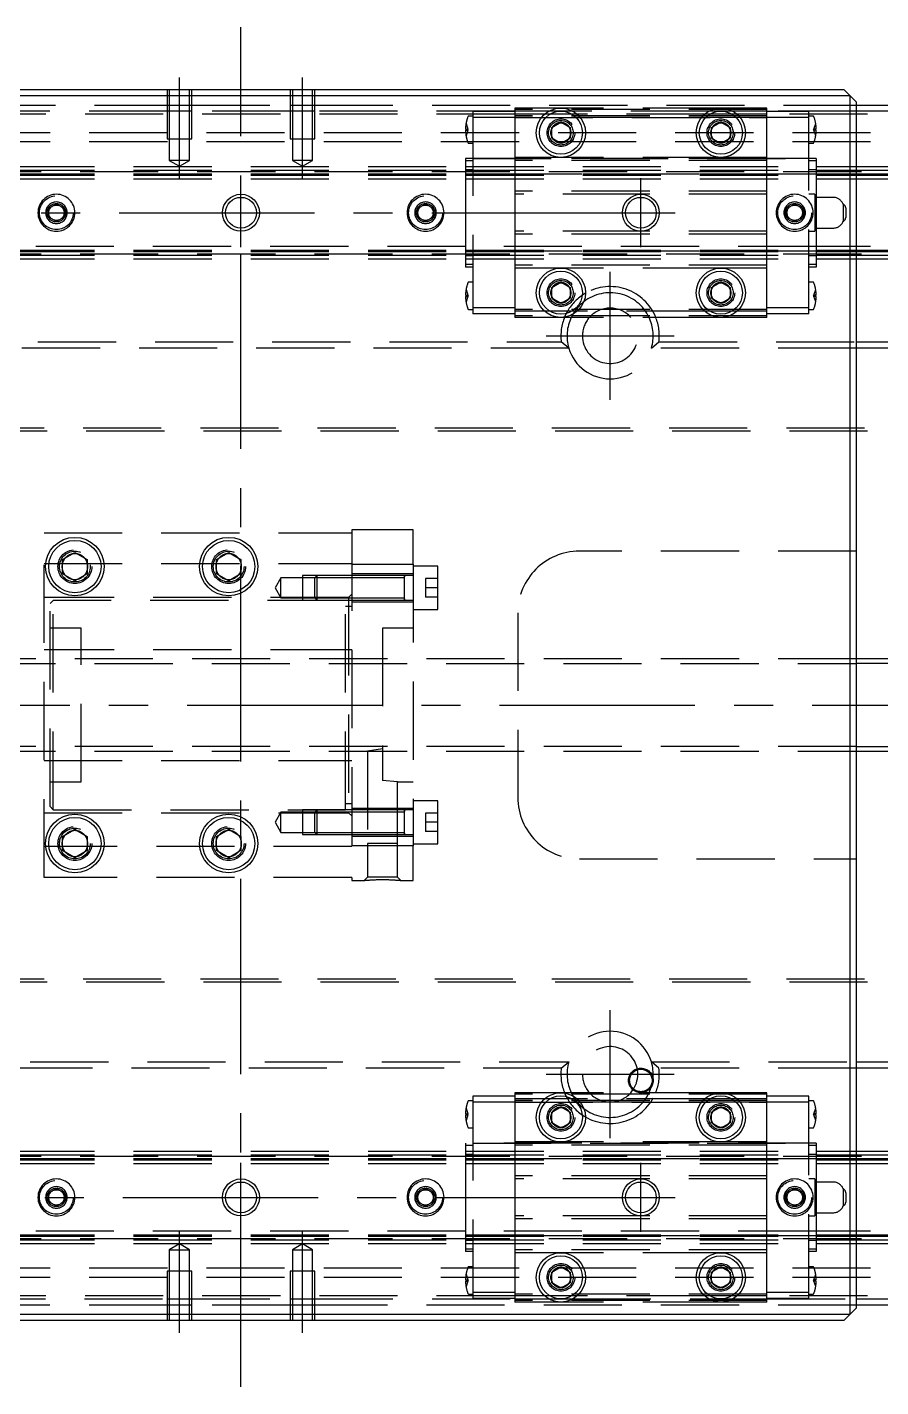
# Model space of a CAD drawing. Extents: x -30 to 950, y -327 to 110.
# Drawn here: x 315.2 to 454, y -110.8 to 110.2 of the extents above; entities that cross this region are included whole.
import ezdxf

# ---------------------------------------------------------------- set-up
doc = ezdxf.new("R2010")
doc.units = 0
doc.linetypes.add('CENTER', pattern=[50.8, 31.75, -6.35, 6.35, -6.35])
doc.linetypes.add('DASHED', pattern=[19.05, 12.7, -6.35])
doc.layers.get('0').update_dxf_attribs({"linetype": 'CONTINUOUS'})
doc.layers.add('CENTER', color=1, linetype='CENTER')

msp = doc.modelspace()

# ---------------------------------------------------------------- linework, layer by layer
at = {"color": 7, "linetype": 'CONTINUOUS'}
for p, q in [((252, 100), (448, 100)), ((449, 99), (448, 100)), ((449, 99), (251, 99)), ((450, 98), (449, 99)), ((449, -99), (449, 99)), ((450, 98), (450, -98)), ((450, 97.5), (698, 97.5)), ((699, 96.5), (450, 96.5)), ((400.5, 93.87), (402, 94.73)), ((400.5, 92.13), (400.5, 93.87)), ((402, 94.73), (403.5, 93.87)), ((403.5, 93.87), (403.5, 92.13)), ((426.5, 93.87), (428, 94.73)), ((426.5, 92.13), (426.5, 93.87)), ((428, 94.73), (429.5, 93.87)), ((429.5, 93.87), (429.5, 92.13)), ((402, 91.27), (400.5, 92.13)), ((403.5, 92.13), (402, 91.27)), ((428, 91.27), (426.5, 92.13)), ((429.5, 92.13), (428, 91.27)), ((450, 87.5), (700, 87.5)), ((450, 86.32), (700, 86.32)), ((450, 86.1), (700, 86.1)), ((450, 73.9), (700, 73.9)), ((450, 73.68), (700, 73.68)), ((450, 72.5), (700, 72.5)), ((400.5, 67.87), (402, 68.73)), ((402, 68.73), (403.5, 67.87)), ((426.5, 67.87), (428, 68.73)), ((428, 68.73), (429.5, 67.87)), ((400.5, 66.13), (400.5, 67.87)), ((403.5, 67.87), (403.5, 66.13)), ((426.5, 66.13), (426.5, 67.87)), ((429.5, 67.87), (429.5, 66.13)), ((402, 65.27), (400.5, 66.13)), ((403.5, 66.13), (402, 65.27)), ((428, 65.27), (426.5, 66.13)), ((429.5, 66.13), (428, 65.27)), ((450, 59), (522.06, 59)), ((523.29, 58), (450, 58)), ((321, 23.65), (323, 24.81)), ((323, 24.81), (325, 23.65)), ((346, 23.65), (348, 24.81)), ((348, 24.81), (350, 23.65)), ((321, 21.35), (321, 23.65)), ((325, 23.65), (325, 21.35)), ((346, 21.35), (346, 23.65)), ((350, 23.65), (350, 21.35)), ((323, 20.19), (321, 21.35)), ((325, 21.35), (323, 20.19)), ((348, 20.19), (346, 21.35)), ((350, 21.35), (348, 20.19)), ((650, 7.5), (450, 7.5)), ((450, -7.5), (650, -7.5)), ((321, -21.35), (323, -20.19)), ((321, -23.65), (321, -21.35)), ((323, -20.19), (325, -21.35)), ((325, -21.35), (325, -23.65)), ((346, -21.35), (348, -20.19)), ((346, -23.65), (346, -21.35)), ((348, -20.19), (350, -21.35)), ((350, -21.35), (350, -23.65)), ((323, -24.81), (321, -23.65)), ((325, -23.65), (323, -24.81)), ((348, -24.81), (346, -23.65)), ((350, -23.65), (348, -24.81)), ((450, -58), (523.29, -58)), ((522.06, -59), (450, -59)), ((400.5, -66.13), (402, -65.27)), ((400.5, -67.87), (400.5, -66.13)), ((402, -65.27), (403.5, -66.13)), ((403.5, -66.13), (403.5, -67.87)), ((426.5, -66.13), (428, -65.27)), ((426.5, -67.87), (426.5, -66.13)), ((428, -65.27), (429.5, -66.13)), ((429.5, -66.13), (429.5, -67.87)), ((402, -68.73), (400.5, -67.87)), ((403.5, -67.87), (402, -68.73)), ((428, -68.73), (426.5, -67.87)), ((429.5, -67.87), (428, -68.73)), ((450, -72.5), (700, -72.5)), ((450, -73.68), (700, -73.68)), ((450, -73.9), (700, -73.9)), ((450, -86.1), (700, -86.1)), ((450, -86.32), (700, -86.32)), ((450, -87.5), (700, -87.5)), ((400.5, -92.13), (402, -91.27)), ((400.5, -93.87), (400.5, -92.13)), ((402, -91.27), (403.5, -92.13)), ((403.5, -92.13), (403.5, -93.87)), ((426.5, -92.13), (428, -91.27)), ((426.5, -93.87), (426.5, -92.13)), ((428, -91.27), (429.5, -92.13)), ((429.5, -92.13), (429.5, -93.87)), ((402, -94.73), (400.5, -93.87)), ((403.5, -93.87), (402, -94.73)), ((428, -94.73), (426.5, -93.87)), ((429.5, -93.87), (428, -94.73)), ((450, -96.5), (699, -96.5)), ((251, -99), (449, -99)), ((448, -100), (449, -99)), ((449, -99), (450, -98)), ((698, -97.5), (450, -97.5)), ((448, -100), (252, -100))]:
    msp.add_line(p, q, dxfattribs=at)
at = {"color": 3, "linetype": 'DASHED'}
for p, q in [((338, 100), (338, 92)), ((338.35, 100), (338.35, 92)), ((341.65, 92), (341.65, 100)), ((342, 92), (342, 100)), ((358, 100), (358, 92)), ((358.35, 100), (358.35, 92)), ((361.65, 92), (361.65, 100)), ((362, 92), (362, 100)), ((250, 97.5), (338, 97.5)), ((338, 97.5), (342, 97.5)), ((342, 97.5), (358, 97.5)), ((358, 97.5), (362, 97.5)), ((362, 97.5), (450, 97.5)), ((338, 96.5), (305.5, 96.5)), ((394.5, 96), (305.5, 96)), ((342, 96.5), (338, 96.5)), ((358, 96.5), (342, 96.5)), ((362, 96.5), (358, 96.5)), ((394.5, 96.5), (362, 96.5)), ((387.7, 95.7), (386.99, 95.7)), ((394.5, 96.45), (387.7, 96.45)), ((387.7, 96.45), (387.7, 95.45)), ((387.7, 95.45), (387.7, 64.55)), ((394.5, 95.45), (387.7, 95.45)), ((394.5, 97), (394.5, 96)), ((402, 97), (394.5, 97)), ((435.5, 96.75), (394.5, 96.75)), ((400.06, 96.5), (394.5, 96.5)), ((394.5, 96), (394.5, 89)), ((399.35, 96), (394.5, 96)), ((435.5, 95.75), (394.5, 95.75)), ((435.5, 95.45), (394.5, 95.45)), ((394.5, 95.45), (435.5, 95.45)), ((400.2, 96), (399.35, 96)), ((402, 96.5), (400.06, 96.5)), ((403.8, 96), (400.2, 96)), ((428, 97), (402, 97)), ((403.94, 96.5), (402, 96.5)), ((404.65, 96), (403.8, 96)), ((426.06, 96.5), (403.94, 96.5)), ((425.35, 96), (404.65, 96)), ((426.2, 96), (425.35, 96)), ((428, 96.5), (426.06, 96.5)), ((429.8, 96), (426.2, 96)), ((435.5, 97), (428, 97)), ((429.94, 96.5), (428, 96.5)), ((430.65, 96), (429.8, 96)), ((435.5, 96.5), (429.94, 96.5)), ((435.5, 96), (430.65, 96)), ((435.5, 96), (435.5, 97)), ((450, 96.5), (435.5, 96.5)), ((442.3, 96.45), (435.5, 96.45)), ((435.5, 89), (435.5, 96)), ((699.5, 96), (435.5, 96)), ((442.3, 95.45), (435.5, 95.45)), ((442.3, 95.45), (442.3, 96.45)), ((443.01, 95.7), (442.3, 95.7)), ((442.3, 64.55), (442.3, 95.45)), ((700, 93), (0, 93)), ((386.5, 93.6), (386.58, 93.6)), ((386.58, 93.4), (386.5, 93.4)), ((386.58, 94.5), (386.9, 93.6)), ((386.58, 93.6), (386.9, 93.6)), ((386.58, 93.6), (386.58, 93.4)), ((386.9, 93.4), (386.58, 92.5)), ((386.58, 93.4), (386.9, 93.4)), ((386.9, 93.6), (386.94, 93.5)), ((386.9, 93.4), (386.94, 93.5)), ((400, 93), (400.03, 93.35)), ((429.97, 93.33), (430, 93)), ((443.1, 93.6), (443.06, 93.5)), ((443.1, 93.4), (443.06, 93.5)), ((443.1, 93.6), (443.42, 94.5)), ((443.42, 93.6), (443.1, 93.6)), ((443.42, 92.5), (443.1, 93.4)), ((443.42, 93.4), (443.1, 93.4)), ((443.42, 93.4), (443.42, 93.6)), ((443.42, 93.6), (443.5, 93.6)), ((443.5, 93.4), (443.42, 93.4)), ((700, 91.5), (0, 91.5)), ((338, 92), (342, 92)), ((338.35, 92), (338.35, 88.5)), ((341.65, 88.5), (341.65, 92)), ((358, 92), (362, 92)), ((358.35, 92), (358.35, 88.5)), ((361.65, 88.5), (361.65, 92)), ((386.99, 91.3), (387.7, 91.3)), ((442.3, 91.3), (443.01, 91.3)), ((338.35, 88.5), (340, 87.55)), ((341.65, 88.5), (338.35, 88.5)), ((340, 87.55), (341.65, 88.5)), ((358.35, 88.5), (360, 87.55)), ((361.65, 88.5), (358.35, 88.5)), ((360, 87.55), (361.65, 88.5)), ((386.5, 88.82), (386.5, 88.43)), ((387.7, 88.82), (386.5, 88.82)), ((386.5, 88.43), (386.5, 86.03)), ((387.7, 88.43), (386.5, 88.43)), ((387.7, 88.82), (442.3, 88.82)), ((394.5, 88.82), (387.7, 88.82)), ((394.5, 89), (394.5, 88.5)), ((402, 89), (394.5, 89)), ((435.5, 88.82), (394.5, 88.82)), ((394.5, 88.5), (394.5, 83.5)), ((435.5, 88.5), (394.5, 88.5)), ((428, 89), (402, 89)), ((435.5, 89), (428, 89)), ((435.5, 88.5), (435.5, 89)), ((442.3, 88.82), (435.5, 88.82)), ((435.5, 83.5), (435.5, 88.5)), ((443.5, 88.82), (442.3, 88.82)), ((443.5, 88.43), (442.3, 88.43)), ((443.5, 88.82), (443.5, 88.43)), ((443.5, 88.43), (443.5, 86.03)), ((0, 86.7), (700, 86.7)), ((313.5, 87.5), (386.5, 87.5)), ((313.5, 86.91), (386.5, 86.91)), ((313.5, 86.32), (386.5, 86.32)), ((313.5, 86.26), (386.5, 86.26)), ((386.5, 87.5), (443.5, 87.5)), ((386.5, 87.01), (387.7, 87.01)), ((386.5, 86.91), (443.5, 86.91)), ((386.5, 86.32), (443.5, 86.32)), ((443.5, 86.26), (386.5, 86.26)), ((442.3, 87.01), (443.5, 87.01)), ((443.5, 87.5), (450, 87.5)), ((443.5, 86.91), (450, 86.91)), ((443.5, 86.32), (450, 86.32)), ((443.5, 86.26), (700, 86.26)), ((450, 86.91), (700, 86.91)), ((313.5, 86.1), (386.5, 86.1)), ((313.5, 85.5), (386.5, 85.5)), ((386.5, 86.1), (443.5, 86.1)), ((386.5, 86.03), (386.5, 73.97)), ((386.5, 85.5), (443.5, 85.5)), ((443.5, 86.1), (450, 86.1)), ((443.5, 86.03), (443.5, 73.97)), ((443.5, 85.5), (700, 85.5)), ((394.5, 83.5), (394.5, 83)), ((435.5, 83.5), (394.5, 83.5)), ((394.5, 83), (394.5, 77)), ((415, 83), (394.5, 83)), ((435.5, 83), (415, 83)), ((435.5, 83), (435.5, 83.5)), ((435.5, 77), (435.5, 83)), ((443.3, 83), (442.3, 83)), ((443.3, 83), (443.3, 77)), ((446.25, 82.5), (443.3, 82.5)), ((318.5, 80), (318.52, 80.22)), ((318.75, 80.72), (320, 81.44)), ((318.75, 79.28), (318.75, 80.72)), ((320, 81.44), (321.25, 80.72)), ((321.25, 80.72), (321.25, 79.28)), ((378.5, 80), (378.52, 80.25)), ((378.75, 80.72), (380, 81.44)), ((378.75, 79.28), (378.75, 80.72)), ((380, 81.44), (381.25, 80.72)), ((381.25, 80.72), (381.25, 79.28)), ((438.5, 80), (438.52, 80.22)), ((438.75, 80.72), (440, 81.44)), ((438.75, 79.28), (438.75, 80.72)), ((440, 81.44), (441.25, 80.72)), ((441.25, 80.72), (441.25, 79.28)), ((447.88, 81.39), (447.88, 80)), ((447.88, 80), (447.88, 78.61)), ((448.3, 80.75), (448.3, 80)), ((448.3, 80), (448.3, 79.25)), ((320, 78.56), (318.75, 79.28)), ((321.25, 79.28), (320, 78.56)), ((380, 78.56), (378.75, 79.28)), ((381.25, 79.28), (380, 78.56)), ((440, 78.56), (438.75, 79.28)), ((441.25, 79.28), (440, 78.56)), ((443.3, 77.5), (446.25, 77.5)), ((394.5, 77), (394.5, 76.5)), ((415, 77), (394.5, 77)), ((394.5, 76.5), (394.5, 71.5)), ((435.5, 76.5), (394.5, 76.5)), ((435.5, 77), (415, 77)), ((435.5, 76.5), (435.5, 77)), ((435.5, 71.5), (435.5, 76.5)), ((442.3, 77), (443.3, 77)), ((0, 73.3), (700, 73.3)), ((386.5, 74.5), (313.5, 74.5)), ((313.5, 73.9), (386.5, 73.9)), ((313.5, 73.74), (386.5, 73.74)), ((313.5, 73.68), (386.5, 73.68)), ((313.5, 73.09), (386.5, 73.09)), ((443.5, 74.5), (386.5, 74.5)), ((386.5, 73.97), (386.5, 71.57)), ((386.5, 73.9), (443.5, 73.9)), ((443.5, 73.74), (386.5, 73.74)), ((386.5, 73.68), (443.5, 73.68)), ((386.5, 73.09), (443.5, 73.09)), ((387.7, 72.99), (386.5, 72.99)), ((443.5, 72.99), (442.3, 72.99)), ((700, 74.5), (443.5, 74.5)), ((443.5, 73.97), (443.5, 71.57)), ((443.5, 73.9), (450, 73.9)), ((443.5, 73.74), (700, 73.74)), ((443.5, 73.68), (450, 73.68)), ((443.5, 73.09), (450, 73.09)), ((450, 73.09), (700, 73.09)), ((313.5, 72.5), (386.5, 72.5)), ((386.5, 72.5), (443.5, 72.5)), ((386.5, 71.57), (386.5, 71.18)), ((387.7, 71.57), (386.5, 71.57)), ((387.7, 71.18), (386.5, 71.18)), ((394.5, 71.5), (394.5, 71)), ((435.5, 71.5), (394.5, 71.5)), ((394.5, 71), (394.5, 64)), ((402, 71), (394.5, 71)), ((428, 71), (402, 71)), ((435.5, 71), (428, 71)), ((435.5, 71), (435.5, 71.5)), ((435.5, 64), (435.5, 71)), ((443.5, 71.57), (442.3, 71.57)), ((443.5, 71.18), (442.3, 71.18)), ((443.5, 72.5), (450, 72.5)), ((443.5, 71.57), (443.5, 71.18)), ((387.7, 68.7), (386.99, 68.7)), ((443.01, 68.7), (442.3, 68.7)), ((386.5, 66.6), (386.58, 66.6)), ((386.58, 66.4), (386.5, 66.4)), ((386.58, 67.5), (386.9, 66.6)), ((386.58, 66.6), (386.9, 66.6)), ((386.58, 66.6), (386.58, 66.4)), ((386.9, 66.4), (386.58, 65.5)), ((386.58, 66.4), (386.9, 66.4)), ((386.9, 66.6), (386.94, 66.5)), ((386.9, 66.4), (386.94, 66.5)), ((400, 67), (400.03, 67.35)), ((426, 67), (426.03, 67.35)), ((443.1, 66.6), (443.06, 66.5)), ((443.1, 66.4), (443.06, 66.5)), ((443.1, 66.6), (443.42, 67.5)), ((443.42, 66.6), (443.1, 66.6)), ((443.42, 65.5), (443.1, 66.4)), ((443.42, 66.4), (443.1, 66.4)), ((443.42, 66.4), (443.42, 66.6)), ((443.42, 66.6), (443.5, 66.6)), ((443.5, 66.4), (443.42, 66.4)), ((386.99, 64.3), (387.7, 64.3)), ((387.7, 64.55), (387.7, 63.55)), ((394.5, 64.55), (387.7, 64.55)), ((435.5, 64.25), (394.5, 64.25)), ((442.3, 64.55), (435.5, 64.55)), ((442.3, 63.55), (442.3, 64.55)), ((442.3, 64.3), (443.01, 64.3)), ((394.5, 63.55), (387.7, 63.55)), ((394.5, 64), (394.5, 63)), ((399.35, 64), (394.5, 64)), ((435.5, 63.25), (394.5, 63.25)), ((402, 63), (394.5, 63)), ((400.2, 64), (399.35, 64)), ((403.8, 64), (400.2, 64)), ((428, 63), (402, 63)), ((404.65, 64), (403.8, 64)), ((425.35, 64), (404.65, 64)), ((426.2, 64), (425.35, 64)), ((429.8, 64), (426.2, 64)), ((435.5, 63), (428, 63)), ((430.65, 64), (429.8, 64)), ((435.5, 64), (430.65, 64)), ((435.5, 63), (435.5, 64)), ((442.3, 63.55), (435.5, 63.55)), ((403.29, 58), (296.71, 58)), ((297.94, 59), (402.06, 59)), ((403.29, 58), (402.06, 59)), ((416.71, 58), (417.94, 59)), ((450, 58), (416.71, 58)), ((417.94, 59), (450, 59)), ((699.5, 44.5), (0.5, 44.5)), ((699, 45), (1, 45)), ((318, -28), (318, 28)), ((318, 28), (368, 28)), ((378, 28.5), (368, 28.5)), ((368, 28.5), (368, 28)), ((368, 28), (368, -28)), ((378, 22.87), (378, 28.5)), ((450, 25), (405, 25)), ((318, 23), (368, 23)), ((325.48, 22.79), (325.5, 22.5)), ((345.5, 22.5), (345.53, 22.91)), ((368, 22.87), (378, 22.87)), ((378, 22.87), (378, -22.87)), ((382, 22.55), (378, 22.55)), ((382, 15.55), (382, 22.55)), ((356.5, 20.7), (355.55, 19.05)), ((356.5, 17.4), (356.5, 20.7)), ((360, 20.7), (356.5, 20.7)), ((360, 21.05), (360, 17.05)), ((362.35, 21.05), (360, 21.05)), ((362, 20.7), (360, 20.7)), ((362.35, 21.05), (362, 20.7)), ((362, 17.4), (362, 20.7)), ((368, 20.7), (362, 20.7)), ((368, 20.7), (362, 20.7)), ((362.35, 21.05), (362.35, 17.05)), ((368, 21.05), (362.35, 21.05)), ((368, 21.05), (362.35, 21.05)), ((378, 21.3), (368, 21.3)), ((376.61, 21.05), (368, 21.05)), ((376.6, 20.7), (368, 20.7)), ((376.6, 17.05), (376.6, 21.05)), ((376.6, 17.05), (376.6, 21.05)), ((376.6, 20.84), (376.6, 21.05)), ((376.6, 21.05), (376.6, 20.84)), ((378, 21.05), (376.6, 21.05)), ((376.6, 17.27), (376.6, 20.84)), ((380, 20.55), (380, 19.05)), ((382, 20.55), (380, 20.55)), ((355.55, 19.05), (356.5, 17.4)), ((368, 18), (367.5, 17.5)), ((382, 19.05), (380, 19.05)), ((380, 19.05), (380, 17.55)), ((367.5, 17.5), (318, 17.5)), ((319.5, 17), (319, 16.5)), ((319, -16.5), (319, 16.5)), ((367, 17), (319.5, 17)), ((319.5, -17), (319.5, 17)), ((356.5, 17.4), (360, 17.4)), ((360, 17.4), (362, 17.4)), ((360, 17.05), (362.35, 17.05)), ((362, 17.4), (368, 17.4)), ((362, 17.4), (362.35, 17.05)), ((362, 17.4), (368, 17.4)), ((362.35, 17.05), (368, 17.05)), ((362.35, 17.05), (368, 17.05)), ((367, -17), (367, 17)), ((368, 16), (367, 16)), ((367.5, 17.5), (367.5, -17.5)), ((368, 17.4), (376.6, 17.4)), ((368, 17.05), (376.61, 17.05)), ((368, 16.8), (378, 16.8)), ((376.6, 17.05), (376.6, 17.27)), ((376.6, 17.27), (376.6, 17.05)), ((376.6, 17.05), (376.6, 17.05)), ((376.6, 17.05), (378, 17.05)), ((378, 15.55), (382, 15.55)), ((382, 17.55), (380, 17.55)), ((395, 15), (395, -15)), ((324, 12.5), (319, 12.5)), ((324, -12.5), (324, 12.5)), ((378, 12.5), (373, 12.5)), ((373, 12.5), (373, -12.26)), ((367.5, 9), (318, 9)), ((368, 9), (367.5, 9)), ((450, 7.5), (250, 7.5)), ((250, 6.75), (450, 6.75)), ((450, -6.75), (250, -6.75)), ((250, -7.5), (450, -7.5)), ((373, -7.09), (370.54, -7.5)), ((370.54, -7.5), (370.54, -22.5)), ((370.54, -7.5), (370.55, -7.5)), ((318, -9), (367.5, -9)), ((367.5, -9), (368, -9)), ((319, -12.5), (324, -12.5)), ((375.46, -12.5), (373, -12.26)), ((375.46, -22.5), (375.46, -12.5)), ((375.46, -12.5), (378, -12.5)), ((318, -17.5), (367.5, -17.5)), ((319, -16.5), (319.5, -17)), ((319.5, -17), (367, -17)), ((356.5, -17.4), (355.55, -19.05)), ((356.5, -20.7), (356.5, -17.4)), ((360, -17.4), (356.5, -17.4)), ((360, -17.05), (360, -21.05)), ((362.35, -17.05), (360, -17.05)), ((362, -17.4), (360, -17.4)), ((362.35, -17.05), (362, -17.4)), ((362, -20.7), (362, -17.4)), ((368, -17.4), (362, -17.4)), ((368, -17.4), (362, -17.4)), ((362.35, -17.05), (362.35, -21.05)), ((368, -17.05), (362.35, -17.05)), ((368, -17.05), (362.35, -17.05)), ((367, -16), (368, -16)), ((367.5, -17.5), (368, -18)), ((378, -16.8), (368, -16.8)), ((376.61, -17.05), (368, -17.05)), ((376.6, -17.4), (368, -17.4)), ((376.6, -21.05), (376.6, -17.05)), ((376.6, -21.05), (376.6, -17.05)), ((376.6, -17.4), (376.6, -17.05)), ((376.6, -17.27), (376.6, -17.05)), ((376.6, -17.05), (376.6, -17.27)), ((378, -17.05), (376.6, -17.05)), ((376.6, -20.84), (376.6, -17.27)), ((376.6, -20.7), (376.6, -17.4)), ((382, -15.55), (378, -15.55)), ((380, -17.55), (380, -19.05)), ((382, -17.55), (380, -17.55)), ((382, -22.55), (382, -15.55)), ((355.55, -19.05), (356.5, -20.7)), ((382, -19.05), (380, -19.05)), ((380, -19.05), (380, -20.55)), ((320.5, -22.5), (320.53, -22.09)), ((345.5, -22.5), (345.53, -22.09)), ((356.5, -20.7), (360, -20.7)), ((360, -20.7), (362, -20.7)), ((360, -21.05), (362.35, -21.05)), ((362, -20.7), (368, -20.7)), ((362, -20.7), (362.35, -21.05)), ((362, -20.7), (368, -20.7)), ((362.35, -21.05), (368, -21.05)), ((362.35, -21.05), (368, -21.05)), ((368, -20.7), (376.6, -20.7)), ((368, -21.05), (376.61, -21.05)), ((368, -21.3), (378, -21.3)), ((376.6, -21.05), (376.6, -20.7)), ((376.6, -21.05), (376.6, -20.84)), ((376.6, -20.84), (376.6, -21.05)), ((376.6, -21.05), (378, -21.05)), ((382, -20.55), (380, -20.55)), ((368, -23), (318, -23)), ((378, -22.87), (368, -22.87)), ((375.46, -22.5), (370.54, -22.5)), ((370.55, -22.5), (370.55, -27.95)), ((375.45, -27.95), (375.45, -22.5)), ((378, -22.55), (382, -22.55)), ((378, -28.5), (378, -22.87)), ((405, -25), (450, -25)), ((368, -28), (318, -28)), ((368, -28), (368, -28.5)), ((368, -28.5), (370, -28.5)), ((370.55, -27.95), (370, -28.5)), ((370, -28.5), (370.01, -28.5)), ((370, -28.5), (370, -28.5)), ((370.01, -28.5), (370.02, -28.5)), ((370.02, -28.5), (370.04, -28.5)), ((370.04, -28.5), (370.06, -28.49)), ((370.06, -28.49), (370.08, -28.49)), ((370.08, -28.49), (370.11, -28.49)), ((370.11, -28.49), (370.15, -28.49)), ((370.15, -28.49), (370.19, -28.48)), ((370.19, -28.48), (370.24, -28.48)), ((370.24, -28.48), (370.3, -28.47)), ((370.3, -28.47), (370.37, -28.47)), ((370.37, -28.47), (370.44, -28.46)), ((370.44, -28.46), (370.52, -28.45)), ((370.52, -28.45), (370.61, -28.45)), ((375.45, -27.95), (370.55, -27.95)), ((370.61, -28.45), (370.7, -28.44)), ((370.7, -28.44), (370.8, -28.43)), ((370.8, -28.43), (370.9, -28.43)), ((370.9, -28.43), (371.01, -28.42)), ((371.01, -28.42), (371.12, -28.41)), ((371.12, -28.41), (371.24, -28.41)), ((371.24, -28.41), (371.36, -28.4)), ((371.36, -28.4), (371.48, -28.39)), ((371.48, -28.39), (371.61, -28.39)), ((371.61, -28.39), (371.74, -28.38)), ((371.74, -28.38), (371.87, -28.38)), ((371.87, -28.38), (372.01, -28.37)), ((372.01, -28.37), (372.15, -28.37)), ((372.15, -28.37), (372.29, -28.36)), ((372.29, -28.36), (372.43, -28.36)), ((372.43, -28.36), (372.57, -28.36)), ((372.57, -28.36), (372.71, -28.36)), ((372.71, -28.36), (372.85, -28.36)), ((372.85, -28.36), (373, -28.36)), ((373, -28.36), (373.15, -28.36)), ((373.15, -28.36), (373.29, -28.36)), ((373.29, -28.36), (373.43, -28.36)), ((373.43, -28.36), (373.57, -28.36)), ((373.57, -28.36), (373.71, -28.36)), ((373.71, -28.36), (373.85, -28.37)), ((373.85, -28.37), (373.99, -28.37)), ((373.99, -28.37), (374.13, -28.38)), ((374.13, -28.38), (374.26, -28.38)), ((374.26, -28.38), (374.39, -28.39)), ((374.39, -28.39), (374.52, -28.39)), ((374.52, -28.39), (374.64, -28.4)), ((374.64, -28.4), (374.76, -28.41)), ((374.76, -28.41), (374.88, -28.41)), ((374.88, -28.41), (374.99, -28.42)), ((374.99, -28.42), (375.1, -28.43)), ((375.1, -28.43), (375.2, -28.43)), ((375.2, -28.43), (375.3, -28.44)), ((375.3, -28.44), (375.39, -28.45)), ((375.39, -28.45), (375.48, -28.45)), ((376, -28.5), (375.45, -27.95)), ((375.48, -28.45), (375.54, -28.46)), ((375.54, -28.46), (375.6, -28.46)), ((375.6, -28.46), (375.66, -28.47)), ((375.66, -28.47), (375.71, -28.47)), ((375.71, -28.47), (375.76, -28.48)), ((375.76, -28.48), (375.81, -28.48)), ((375.81, -28.48), (375.85, -28.49)), ((375.85, -28.49), (375.89, -28.49)), ((375.89, -28.49), (375.92, -28.49)), ((375.92, -28.49), (375.94, -28.49)), ((375.94, -28.49), (375.97, -28.5)), ((375.97, -28.5), (375.99, -28.5)), ((375.99, -28.5), (376, -28.5)), ((376, -28.5), (376, -28.5)), ((376, -28.5), (378, -28.5)), ((376, -28.5), (376, -28.5)), ((0.5, -44.5), (699.5, -44.5)), ((1, -45), (699, -45)), ((296.71, -58), (403.29, -58)), ((402.06, -59), (297.94, -59)), ((402.06, -59), (403.29, -58)), ((416.71, -58), (450, -58)), ((417.94, -59), (416.71, -58)), ((450, -59), (417.94, -59)), ((394.5, -63.55), (387.7, -63.55)), ((387.7, -63.55), (387.7, -64.55)), ((394.5, -63), (394.5, -64)), ((402, -63), (394.5, -63)), ((435.5, -63.25), (394.5, -63.25)), ((394.5, -64), (394.5, -71)), ((399.35, -64), (394.5, -64)), ((400.2, -64), (399.35, -64)), ((403.8, -64), (400.2, -64)), ((428, -63), (402, -63)), ((404.65, -64), (403.8, -64)), ((425.35, -64), (404.65, -64)), ((426.2, -64), (425.35, -64)), ((429.8, -64), (426.2, -64)), ((435.5, -63), (428, -63)), ((430.65, -64), (429.8, -64)), ((435.5, -64), (430.65, -64)), ((435.5, -64), (435.5, -63)), ((442.3, -63.55), (435.5, -63.55)), ((435.5, -71), (435.5, -64)), ((442.3, -64.55), (442.3, -63.55)), ((386.58, -65.5), (386.9, -66.4)), ((387.7, -64.3), (386.99, -64.3)), ((394.5, -64.55), (387.7, -64.55)), ((387.7, -64.55), (387.7, -95.45)), ((435.5, -64.25), (394.5, -64.25)), ((435.5, -64.55), (394.5, -64.55)), ((394.5, -64.55), (435.5, -64.55)), ((442.3, -64.55), (435.5, -64.55)), ((443.01, -64.3), (442.3, -64.3)), ((442.3, -95.45), (442.3, -64.55)), ((443.1, -66.4), (443.42, -65.5)), ((386.5, -66.4), (386.58, -66.4)), ((386.58, -66.6), (386.5, -66.6)), ((386.58, -66.4), (386.9, -66.4)), ((386.58, -66.4), (386.58, -66.6)), ((386.9, -66.6), (386.58, -67.5)), ((386.58, -66.6), (386.9, -66.6)), ((386.9, -66.4), (386.94, -66.5)), ((386.9, -66.6), (386.94, -66.5)), ((400, -67), (400.02, -66.7)), ((426, -67), (426.03, -66.65)), ((443.1, -66.4), (443.06, -66.5)), ((443.1, -66.6), (443.06, -66.5)), ((443.42, -66.4), (443.1, -66.4)), ((443.42, -67.5), (443.1, -66.6)), ((443.42, -66.6), (443.1, -66.6)), ((443.42, -66.6), (443.42, -66.4)), ((443.42, -66.4), (443.5, -66.4)), ((443.5, -66.6), (443.42, -66.6)), ((386.99, -68.7), (387.7, -68.7)), ((442.3, -68.7), (443.01, -68.7)), ((313.5, -72.5), (386.5, -72.5)), ((443.5, -71.18), (386.5, -71.18)), ((386.5, -71.18), (386.5, -71.57)), ((387.7, -71.57), (386.5, -71.57)), ((386.5, -71.57), (386.5, -73.97)), ((386.5, -72.5), (443.5, -72.5)), ((387.7, -71.18), (442.3, -71.18)), ((394.5, -71), (394.5, -71.5)), ((402, -71), (394.5, -71)), ((394.5, -71.5), (394.5, -76.5)), ((435.5, -71.5), (394.5, -71.5)), ((428, -71), (402, -71)), ((435.5, -71), (428, -71)), ((435.5, -71.5), (435.5, -71)), ((435.5, -76.5), (435.5, -71.5)), ((443.5, -71.57), (442.3, -71.57)), ((443.5, -71.18), (443.5, -71.57)), ((443.5, -71.57), (443.5, -73.97)), ((443.5, -72.5), (450, -72.5)), ((0, -73.3), (700, -73.3)), ((313.5, -73.09), (386.5, -73.09)), ((313.5, -73.68), (386.5, -73.68)), ((313.5, -73.74), (386.5, -73.74)), ((313.5, -73.9), (386.5, -73.9)), ((313.5, -74.5), (386.5, -74.5)), ((386.5, -72.99), (387.7, -72.99)), ((386.5, -73.09), (443.5, -73.09)), ((386.5, -73.68), (443.5, -73.68)), ((443.5, -73.74), (386.5, -73.74)), ((386.5, -73.9), (443.5, -73.9)), ((386.5, -73.97), (386.5, -86.03)), ((386.5, -74.5), (443.5, -74.5)), ((442.3, -72.99), (443.5, -72.99)), ((443.5, -73.09), (450, -73.09)), ((443.5, -73.68), (450, -73.68)), ((443.5, -73.74), (700, -73.74)), ((443.5, -73.9), (450, -73.9)), ((443.5, -73.97), (443.5, -86.03)), ((443.5, -74.5), (700, -74.5)), ((450, -73.09), (700, -73.09)), ((394.5, -76.5), (394.5, -77)), ((435.5, -76.5), (394.5, -76.5)), ((394.5, -77), (394.5, -83)), ((415, -77), (394.5, -77)), ((435.5, -77), (415, -77)), ((435.5, -77), (435.5, -76.5)), ((435.5, -83), (435.5, -77)), ((443.3, -77), (442.3, -77)), ((443.3, -77), (443.3, -83)), ((318.75, -79.28), (320, -78.56)), ((318.75, -80.72), (318.75, -79.28)), ((320, -78.56), (321.25, -79.28)), ((321.25, -79.28), (321.25, -80.72)), ((378.75, -79.28), (380, -78.56)), ((378.75, -80.72), (378.75, -79.28)), ((380, -78.56), (381.25, -79.28)), ((381.25, -79.28), (381.25, -80.72)), ((438.75, -79.28), (440, -78.56)), ((438.75, -80.72), (438.75, -79.28)), ((440, -78.56), (441.25, -79.28)), ((441.25, -79.28), (441.25, -80.72)), ((446.25, -77.5), (443.3, -77.5)), ((447.88, -78.61), (447.88, -80)), ((448.3, -79.25), (448.3, -80)), ((318.5, -80), (318.52, -79.75)), ((320, -81.44), (318.75, -80.72)), ((321.25, -80.72), (320, -81.44)), ((378.5, -80), (378.52, -79.75)), ((380, -81.44), (378.75, -80.72)), ((381.25, -80.72), (380, -81.44)), ((438.5, -80), (438.52, -79.75)), ((440, -81.44), (438.75, -80.72)), ((441.25, -80.72), (440, -81.44)), ((447.88, -80), (447.88, -81.39)), ((448.3, -80), (448.3, -80.75)), ((394.5, -83), (394.5, -83.5)), ((415, -83), (394.5, -83)), ((394.5, -83.5), (394.5, -88.5)), ((435.5, -83.5), (394.5, -83.5)), ((435.5, -83), (415, -83)), ((435.5, -83.5), (435.5, -83)), ((435.5, -88.5), (435.5, -83.5)), ((442.3, -83), (443.3, -83)), ((443.3, -82.5), (446.25, -82.5)), ((386.5, -85.5), (313.5, -85.5)), ((313.5, -86.1), (386.5, -86.1)), ((443.5, -85.5), (386.5, -85.5)), ((386.5, -86.03), (386.5, -88.43)), ((386.5, -86.1), (443.5, -86.1)), ((700, -85.5), (443.5, -85.5)), ((443.5, -86.03), (443.5, -88.43)), ((443.5, -86.1), (450, -86.1)), ((0, -86.7), (700, -86.7)), ((313.5, -86.26), (386.5, -86.26)), ((313.5, -86.32), (386.5, -86.32)), ((313.5, -86.91), (386.5, -86.91)), ((313.5, -87.5), (386.5, -87.5)), ((340, -87.55), (338.35, -88.5)), ((341.65, -88.5), (340, -87.55)), ((360, -87.55), (358.35, -88.5)), ((361.65, -88.5), (360, -87.55)), ((443.5, -86.26), (386.5, -86.26)), ((386.5, -86.32), (443.5, -86.32)), ((386.5, -86.91), (443.5, -86.91)), ((387.7, -87.01), (386.5, -87.01)), ((386.5, -87.5), (443.5, -87.5)), ((443.5, -87.01), (442.3, -87.01)), ((443.5, -86.26), (700, -86.26)), ((443.5, -86.32), (450, -86.32)), ((443.5, -86.91), (450, -86.91)), ((443.5, -87.5), (450, -87.5)), ((450, -86.91), (700, -86.91)), ((338.35, -88.5), (338.35, -92)), ((338.35, -88.5), (341.65, -88.5)), ((341.65, -92), (341.65, -88.5)), ((358.35, -88.5), (358.35, -92)), ((358.35, -88.5), (361.65, -88.5)), ((361.65, -92), (361.65, -88.5)), ((386.5, -88.43), (386.5, -88.82)), ((387.7, -88.43), (386.5, -88.43)), ((387.7, -88.82), (386.5, -88.82)), ((394.5, -88.5), (394.5, -89)), ((435.5, -88.5), (394.5, -88.5)), ((394.5, -89), (394.5, -96)), ((402, -89), (394.5, -89)), ((428, -89), (402, -89)), ((435.5, -89), (428, -89)), ((435.5, -89), (435.5, -88.5)), ((435.5, -96), (435.5, -89)), ((443.5, -88.43), (442.3, -88.43)), ((443.5, -88.82), (442.3, -88.82)), ((443.5, -88.43), (443.5, -88.82)), ((700, -91.5), (0, -91.5)), ((338, -92), (338, -100)), ((342, -92), (338, -92)), ((338.35, -92), (338.35, -100)), ((341.65, -100), (341.65, -92)), ((342, -100), (342, -92)), ((358, -92), (358, -100)), ((362, -92), (358, -92)), ((358.35, -92), (358.35, -100)), ((361.65, -100), (361.65, -92)), ((362, -100), (362, -92)), ((386.58, -92.5), (386.9, -93.4)), ((387.7, -91.3), (386.99, -91.3)), ((400, -93), (400.03, -92.65)), ((426, -93), (426.03, -92.65)), ((443.01, -91.3), (442.3, -91.3)), ((443.1, -93.4), (443.42, -92.5)), ((700, -93), (0, -93)), ((386.5, -93.4), (386.58, -93.4)), ((386.58, -93.6), (386.5, -93.6)), ((386.58, -93.4), (386.9, -93.4)), ((386.58, -93.4), (386.58, -93.6)), ((386.9, -93.6), (386.58, -94.5)), ((386.58, -93.6), (386.9, -93.6)), ((386.9, -93.4), (386.94, -93.5)), ((386.9, -93.6), (386.94, -93.5)), ((443.1, -93.4), (443.06, -93.5)), ((443.1, -93.6), (443.06, -93.5)), ((443.42, -93.4), (443.1, -93.4)), ((443.42, -94.5), (443.1, -93.6)), ((443.42, -93.6), (443.1, -93.6)), ((443.42, -93.6), (443.42, -93.4)), ((443.42, -93.4), (443.5, -93.4)), ((443.5, -93.6), (443.42, -93.6)), ((394.5, -96), (305.5, -96)), ((305.5, -96.5), (338, -96.5)), ((338, -96.5), (342, -96.5)), ((342, -96.5), (358, -96.5)), ((358, -96.5), (362, -96.5)), ((362, -96.5), (394.5, -96.5)), ((386.99, -95.7), (387.7, -95.7)), ((387.7, -95.45), (387.7, -96.45)), ((394.5, -95.45), (387.7, -95.45)), ((394.5, -96.45), (387.7, -96.45)), ((435.5, -95.75), (394.5, -95.75)), ((394.5, -96), (394.5, -97)), ((399.35, -96), (394.5, -96)), ((394.5, -96.5), (400.06, -96.5)), ((435.5, -96.75), (394.5, -96.75)), ((402, -97), (394.5, -97)), ((400.2, -96), (399.35, -96)), ((400.06, -96.5), (402, -96.5)), ((403.8, -96), (400.2, -96)), ((402, -96.5), (403.94, -96.5)), ((428, -97), (402, -97)), ((404.65, -96), (403.8, -96)), ((403.94, -96.5), (426.06, -96.5)), ((425.35, -96), (404.65, -96)), ((426.2, -96), (425.35, -96)), ((426.06, -96.5), (428, -96.5)), ((429.8, -96), (426.2, -96)), ((428, -96.5), (429.94, -96.5)), ((435.5, -97), (428, -97)), ((430.65, -96), (429.8, -96)), ((429.94, -96.5), (435.5, -96.5)), ((435.5, -96), (430.65, -96)), ((442.3, -95.45), (435.5, -95.45)), ((435.5, -97), (435.5, -96)), ((699.5, -96), (435.5, -96)), ((442.3, -96.45), (435.5, -96.45)), ((435.5, -96.5), (450, -96.5)), ((442.3, -96.45), (442.3, -95.45)), ((442.3, -95.7), (443.01, -95.7)), ((338, -97.5), (250, -97.5)), ((342, -97.5), (338, -97.5)), ((358, -97.5), (342, -97.5)), ((362, -97.5), (358, -97.5)), ((450, -97.5), (362, -97.5))]:
    msp.add_line(p, q, dxfattribs=at)
at = {"color": 3, "linetype": 'CONTINUOUS'}
for p, q in [((650, 6.75), (450, 6.75)), ((450, -6.75), (650, -6.75))]:
    msp.add_line(p, q, dxfattribs=at)
at = {"color": 7, "linetype": 'CONTINUOUS'}
for centre, radius in [((402, 93), 4), ((402, 93), 3.5), ((428, 93), 4), ((428, 93), 3.5), ((350, 80), 3), ((350, 80), 2.5), ((415, 80), 2.5), ((402, 67), 4), ((428, 67), 4), ((402, 67), 3.5), ((428, 67), 3.5), ((323, 22.5), 4.75), ((323, 22.5), 4.25), ((348, 22.5), 4.75), ((348, 22.5), 4.25), ((323, -22.5), 4.75), ((323, -22.5), 4.25), ((348, -22.5), 4.75), ((348, -22.5), 4.25), ((402, -67), 4), ((402, -67), 3.5), ((428, -67), 4), ((428, -67), 3.5), ((350, -80), 3), ((350, -80), 2.5), ((415, -80), 2.5), ((402, -93), 4), ((402, -93), 3.5), ((428, -93), 4), ((428, -93), 3.5)]:
    msp.add_circle(centre, radius, dxfattribs=at)
at = {"color": 3, "linetype": 'DASHED'}
for centre, radius in [((402, 93), 2.25), ((402, 93), 2), ((428, 93), 2.25), ((428, 93), 2), ((402, 93), 1.62), ((428, 93), 1.62), ((320, 80), 2.75), ((380, 80), 2.75), ((440, 80), 2.75), ((320, 80), 1.5), ((320, 80), 1.25), ((380, 80), 1.5), ((380, 80), 1.25), ((440, 80), 1.5), ((440, 80), 1.25), ((402, 67), 2.25), ((402, 67), 2), ((402, 67), 1.62), ((428, 67), 2.25), ((428, 67), 2), ((428, 67), 1.62), ((323, 22.5), 2.75), ((323, 22.5), 2.5), ((348, 22.5), 2.75), ((348, 22.5), 2.5), ((323, -22.5), 2.75), ((348, -22.5), 2.75), ((323, -22.5), 2.5), ((348, -22.5), 2.5), ((415, -61), 2), ((415, -61), 1.83), ((402, -67), 2.25), ((402, -67), 2), ((402, -67), 1.62), ((428, -67), 2.25), ((428, -67), 2), ((428, -67), 1.62), ((320, -80), 2.75), ((380, -80), 2.75), ((440, -80), 2.75), ((320, -80), 1.5), ((320, -80), 1.25), ((380, -80), 1.5), ((380, -80), 1.25), ((440, -80), 1.5), ((440, -80), 1.25), ((402, -93), 2.25), ((402, -93), 2), ((402, -93), 1.62), ((428, -93), 2.25), ((428, -93), 2), ((428, -93), 1.62)]:
    msp.add_circle(centre, radius, dxfattribs=at)
at = {"color": 3, "linetype": 'CONTINUOUS'}
for centre in [(415, 80), (415, -80)]:
    msp.add_circle(centre, 3, dxfattribs=at)
at = {"color": 3, "linetype": 'DASHED'}
for centre, radius, start, end in [((392.5, 93.5), 6, 159.1494, 170.4059), ((386.99, 95.6), 0.1, 90, 159.1494), ((443.01, 95.6), 0.1, 20.8506, 90), ((437.5, 93.5), 6, 9.5941, 20.8506), ((392.5, 93.5), 6, 170.4203, 179.0449), ((392.5, 93.5), 6, 180.9551, 189.5797), ((402, 93), 1.65, 155.38, 180), ((402, 93), 1.65, 180, 204.62), ((402, 93), 1.62, 158.1587, 201.8413), ((402, 93), 1.62, 141.8413, 158.1587), ((402, 93), 1.65, 144.62, 155.38), ((402, 93), 1.65, 95.38, 144.62), ((402, 93), 1.62, 98.1587, 141.8413), ((402, 93), 1.62, 81.8413, 98.1587), ((402, 93), 1.65, 84.62, 95.38), ((402, 93), 1.65, 35.38, 84.62), ((402, 93), 1.62, 38.1587, 81.8413), ((402, 93), 1.62, 21.8413, 38.1587), ((402, 93), 1.65, 24.62, 35.38), ((402, 93), 1.65, 335.38, 24.62), ((402, 93), 1.62, 0, 21.8413), ((402, 93), 1.62, 338.1587, 0), ((428, 93), 1.65, 155.38, 180), ((428, 93), 1.65, 180, 204.62), ((428, 93), 1.62, 158.1587, 201.8413), ((428, 93), 1.62, 141.8413, 158.1587), ((428, 93), 1.65, 144.62, 155.38), ((428, 93), 1.65, 95.38, 144.62), ((428, 93), 1.62, 98.1587, 141.8413), ((428, 93), 1.62, 81.8413, 98.1587), ((428, 93), 1.65, 84.62, 95.38), ((428, 93), 1.65, 35.38, 84.62), ((428, 93), 1.62, 38.1587, 81.8413), ((428, 93), 1.62, 21.8413, 38.1587), ((428, 93), 1.65, 24.62, 35.38), ((428, 93), 1.65, 335.38, 24.62), ((428, 93), 1.62, 0, 21.8413), ((428, 93), 1.62, 338.1587, 0), ((437.5, 93.5), 6, 0.9551, 9.5797), ((437.5, 93.5), 6, 350.4203, 359.0449), ((392.5, 93.5), 6, 189.5941, 200.8506), ((386.99, 91.4), 0.1, 200.8506, 270), ((402, 93), 1.62, 201.8413, 218.1587), ((402, 93), 1.65, 204.62, 215.38), ((402, 93), 1.65, 215.38, 264.62), ((402, 93), 1.62, 218.1587, 261.8413), ((402, 93), 1.62, 261.8413, 278.1587), ((402, 93), 1.65, 264.62, 275.38), ((402, 93), 1.65, 275.38, 324.62), ((402, 93), 1.62, 278.1587, 321.8413), ((402, 93), 1.62, 321.8413, 338.1587), ((402, 93), 1.65, 324.62, 335.38), ((428, 93), 1.62, 201.8413, 218.1587), ((428, 93), 1.65, 204.62, 215.38), ((428, 93), 1.65, 215.38, 264.62), ((428, 93), 1.62, 218.1587, 261.8413), ((428, 93), 1.62, 261.8413, 278.1587), ((428, 93), 1.65, 264.62, 275.38), ((428, 93), 1.65, 275.38, 324.62), ((428, 93), 1.62, 278.1587, 321.8413), ((428, 93), 1.62, 321.8413, 338.1587), ((428, 93), 1.65, 324.62, 335.38), ((443.01, 91.4), 0.1, 270, 339.1494), ((437.5, 93.5), 6, 339.1494, 350.4059), ((320, 80), 3, 0, 180), ((320, 80), 1.75, 0, 180), ((380, 80), 3, 0, 180), ((380, 80), 1.75, 0, 180), ((440, 80), 3, 0, 180), ((440, 80), 1.75, 0, 180), ((446.25, 80.75), 1.75, 21.5404, 90), ((320, 80), 3, 180, 0), ((320, 80), 1.75, 180, 0), ((380, 80), 3, 180, 0), ((380, 80), 1.75, 180, 0), ((440, 80), 3, 180, 0), ((440, 80), 1.75, 180, 0), ((447.6, 80.75), 0.7, 0, 66.6201), ((446.25, 79.25), 1.75, 270, 338.4596), ((447.6, 79.25), 0.7, 293.3901, 360), ((392.5, 66.5), 6, 159.1494, 170.4059), ((386.99, 68.6), 0.1, 90, 159.1494), ((402, 67), 1.65, 95.38, 144.62), ((402, 67), 1.62, 98.1587, 141.8413), ((402, 67), 1.62, 81.8413, 98.1587), ((402, 67), 1.65, 84.62, 95.38), ((402, 67), 1.65, 35.38, 84.62), ((402, 67), 1.62, 38.1587, 81.8413), ((428, 67), 1.65, 95.38, 144.62), ((428, 67), 1.62, 98.1587, 141.8413), ((428, 67), 1.62, 81.8413, 98.1587), ((428, 67), 1.65, 84.62, 95.38), ((428, 67), 1.65, 35.38, 84.62), ((428, 67), 1.62, 38.1587, 81.8413), ((443.01, 68.6), 0.1, 20.8506, 90), ((437.5, 66.5), 6, 9.5941, 20.8506), ((392.5, 66.5), 6, 170.4203, 179.0449), ((392.5, 66.5), 6, 180.9551, 189.5797), ((402, 67), 1.65, 155.38, 180), ((402, 67), 1.65, 180, 204.62), ((402, 67), 1.62, 158.1587, 201.8413), ((402, 67), 1.62, 141.8413, 158.1587), ((402, 67), 1.65, 144.62, 155.38), ((402, 67), 1.62, 201.8413, 218.1587), ((402, 67), 1.65, 204.62, 215.38), ((410, 60), 8, 124.4291, 153.199), ((402, 67), 1.62, 21.8413, 38.1587), ((402, 67), 1.62, 321.8413, 338.1587), ((402, 67), 1.65, 24.62, 35.38), ((402, 67), 1.65, 324.62, 335.38), ((402, 67), 1.65, 335.38, 24.62), ((402, 67), 1.62, 0, 21.8413), ((402, 67), 1.62, 338.1587, 0), ((410, 60), 8, 120.0054, 124.4291), ((410, 60), 7, 25.3769, 127.6384), ((410, 60), 8, 22.0243, 120.0054), ((428, 67), 1.65, 155.38, 180), ((428, 67), 1.65, 180, 204.62), ((428, 67), 1.62, 158.1587, 201.8413), ((428, 67), 1.62, 141.8413, 158.1587), ((428, 67), 1.65, 144.62, 155.38), ((428, 67), 1.62, 201.8413, 218.1587), ((428, 67), 1.65, 204.62, 215.38), ((428, 67), 1.62, 21.8413, 38.1587), ((428, 67), 1.62, 321.8413, 338.1587), ((428, 67), 1.65, 24.62, 35.38), ((428, 67), 1.65, 324.62, 335.38), ((428, 67), 1.65, 335.38, 24.62), ((428, 67), 1.62, 0, 21.8413), ((428, 67), 1.62, 338.1587, 0), ((437.5, 66.5), 6, 0.9551, 9.5797), ((437.5, 66.5), 6, 350.4203, 359.0449), ((392.5, 66.5), 6, 189.5941, 200.8506), ((386.99, 64.4), 0.1, 200.8506, 270), ((402, 67), 1.65, 215.38, 264.62), ((402, 67), 1.62, 218.1587, 261.8413), ((402, 67), 1.62, 261.8413, 278.1587), ((402, 67), 1.65, 264.62, 275.38), ((402, 67), 1.65, 275.38, 324.62), ((402, 67), 1.62, 278.1587, 321.8413), ((410, 60), 7, 127.6384, 149.9898), ((410, 60), 4.5, 41.8103, 138.1897), ((428, 67), 1.65, 215.38, 264.62), ((428, 67), 1.62, 218.1587, 261.8413), ((428, 67), 1.62, 261.8413, 278.1587), ((428, 67), 1.65, 264.62, 275.38), ((428, 67), 1.65, 275.38, 324.62), ((428, 67), 1.62, 278.1587, 321.8413), ((443.01, 64.4), 0.1, 270, 339.1494), ((437.5, 66.5), 6, 339.1494, 350.4059), ((410, 60), 8, 157.6228, 187.1808), ((410, 60), 8, 153.199, 157.6228), ((410, 60), 7, 154.6231, 196.6015), ((410, 60), 7, 149.9898, 154.6231), ((410, 60), 4.5, 138.1897, 180), ((410, 60), 4.5, 180, 41.8103), ((410, 60), 7, 343.3985, 25.3769), ((410, 60), 8, 352.8192, 22.0243), ((410, 60), 7, 196.6015, 343.3985), ((323, 22.5), 2.1, 102.2472, 137.7528), ((323, 22.5), 2.1, 77.7528, 102.2472), ((323, 22.5), 2.1, 42.2472, 77.7528), ((348, 22.5), 2.1, 102.2472, 137.7528), ((348, 22.5), 2.1, 77.7528, 102.2472), ((348, 22.5), 2.1, 42.2472, 77.7528), ((405, 15), 10, 90, 180), ((323, 22.5), 2.1, 162.2472, 180), ((323, 22.5), 2.1, 180, 197.7528), ((323, 22.5), 2.1, 137.7528, 162.2472), ((323, 22.5), 2.1, 17.7528, 42.2472), ((323, 22.5), 2.1, 342.2472, 17.7528), ((348, 22.5), 2.1, 162.2472, 180), ((348, 22.5), 2.1, 180, 197.7528), ((348, 22.5), 2.1, 137.7528, 162.2472), ((348, 22.5), 2.1, 17.7528, 42.2472), ((348, 22.5), 2.1, 342.2472, 17.7528), ((323, 22.5), 2.1, 197.7528, 222.2472), ((323, 22.5), 2.1, 222.2472, 257.7528), ((323, 22.5), 2.1, 257.7528, 282.2472), ((323, 22.5), 2.1, 282.2472, 317.7528), ((323, 22.5), 2.1, 317.7528, 342.2472), ((348, 22.5), 2.1, 197.7528, 222.2472), ((348, 22.5), 2.1, 222.2472, 257.7528), ((348, 22.5), 2.1, 257.7528, 282.2472), ((348, 22.5), 2.1, 282.2472, 317.7528), ((348, 22.5), 2.1, 317.7528, 342.2472), ((405, -15), 10, 180, 270), ((323, -22.5), 2.1, 162.2472, 180), ((323, -22.5), 2.1, 162.2472, 180), ((323, -22.5), 2.1, 137.7528, 162.2472), ((323, -22.5), 2.1, 137.7528, 162.2472), ((323, -22.5), 2.1, 102.2472, 137.7528), ((323, -22.5), 2.1, 102.2472, 137.7528), ((323, -22.5), 2.1, 77.7528, 102.2472), ((323, -22.5), 2.1, 77.7528, 102.2472), ((323, -22.5), 2.1, 42.2472, 77.7528), ((323, -22.5), 2.1, 42.2472, 77.7528), ((323, -22.5), 2.1, 17.7528, 42.2472), ((323, -22.5), 2.1, 17.7528, 42.2472), ((323, -22.5), 2.1, 342.2472, 17.7528), ((323, -22.5), 2.1, 342.2472, 17.7528), ((348, -22.5), 2.1, 162.2472, 180), ((348, -22.5), 2.1, 137.7528, 162.2472), ((348, -22.5), 2.1, 102.2472, 137.7528), ((348, -22.5), 2.1, 77.7528, 102.2472), ((348, -22.5), 2.1, 42.2472, 77.7528), ((348, -22.5), 2.1, 17.7528, 42.2472), ((348, -22.5), 2.1, 342.2472, 17.7528), ((323, -22.5), 2.1, 180, 197.7528), ((323, -22.5), 2.1, 180, 197.7528), ((323, -22.5), 2.1, 197.7528, 222.2472), ((323, -22.5), 2.1, 197.7528, 222.2472), ((323, -22.5), 2.1, 222.2472, 257.7528), ((323, -22.5), 2.1, 222.2472, 257.7528), ((323, -22.5), 2.1, 282.2472, 317.7528), ((323, -22.5), 2.1, 282.2472, 317.7528), ((323, -22.5), 2.1, 317.7528, 342.2472), ((323, -22.5), 2.1, 317.7528, 342.2472), ((348, -22.5), 2.1, 180, 197.7528), ((348, -22.5), 2.1, 197.7528, 222.2472), ((348, -22.5), 2.1, 222.2472, 257.7528), ((348, -22.5), 2.1, 282.2472, 317.7528), ((348, -22.5), 2.1, 317.7528, 342.2472), ((323, -22.5), 2.1, 257.7528, 282.2472), ((323, -22.5), 2.1, 257.7528, 282.2472), ((348, -22.5), 2.1, 257.7528, 282.2472), ((410, -60), 7, 16.6015, 163.3985), ((410, -60), 4.5, 318.1897, 180), ((410, -60), 8, 172.8192, 202.3772), ((410, -60), 7, 163.3985, 205.3769), ((410, -60), 7, 334.6231, 16.6015), ((410, -60), 8, 337.9757, 7.1808), ((410, -60), 4.5, 180, 221.8103), ((410, -60), 8, 202.3772, 206.801), ((410, -60), 8, 206.801, 235.5709), ((410, -60), 7, 205.3769, 210.0102), ((410, -60), 7, 210.0102, 232.3616), ((410, -60), 7, 232.3616, 334.6231), ((410, -60), 8, 239.9946, 337.9757), ((410, -60), 4.5, 221.8103, 318.1897), ((392.5, -66.5), 6, 170.4203, 179.0449), ((392.5, -66.5), 6, 159.1494, 170.4059), ((386.99, -64.4), 0.1, 90, 159.1494), ((402, -67), 1.62, 141.8413, 158.1587), ((402, -67), 1.65, 144.62, 155.38), ((402, -67), 1.65, 95.38, 144.62), ((402, -67), 1.62, 98.1587, 141.8413), ((402, -67), 1.62, 81.8413, 98.1587), ((402, -67), 1.65, 84.62, 95.38), ((402, -67), 1.65, 35.38, 84.62), ((402, -67), 1.62, 38.1587, 81.8413), ((402, -67), 1.62, 21.8413, 38.1587), ((402, -67), 1.65, 24.62, 35.38), ((428, -67), 1.62, 141.8413, 158.1587), ((428, -67), 1.65, 144.62, 155.38), ((428, -67), 1.65, 95.38, 144.62), ((428, -67), 1.62, 98.1587, 141.8413), ((428, -67), 1.62, 81.8413, 98.1587), ((428, -67), 1.65, 84.62, 95.38), ((428, -67), 1.65, 35.38, 84.62), ((428, -67), 1.62, 38.1587, 81.8413), ((428, -67), 1.62, 21.8413, 38.1587), ((428, -67), 1.65, 24.62, 35.38), ((443.01, -64.4), 0.1, 20.8506, 90), ((437.5, -66.5), 6, 9.5941, 20.8506), ((437.5, -66.5), 6, 0.9551, 9.5797), ((392.5, -66.5), 6, 180.9551, 189.5797), ((392.5, -66.5), 6, 189.5941, 200.8506), ((402, -67), 1.65, 155.38, 180), ((402, -67), 1.65, 180, 204.62), ((402, -67), 1.62, 158.1587, 201.8413), ((402, -67), 1.62, 201.8413, 218.1587), ((402, -67), 1.65, 204.62, 215.38), ((402, -67), 1.65, 215.38, 264.62), ((402, -67), 1.62, 218.1587, 261.8413), ((402, -67), 1.65, 275.38, 324.62), ((402, -67), 1.62, 278.1587, 321.8413), ((402, -67), 1.62, 321.8413, 338.1587), ((402, -67), 1.65, 324.62, 335.38), ((402, -67), 1.65, 335.38, 24.62), ((402, -67), 1.62, 0, 21.8413), ((402, -67), 1.62, 338.1587, 0), ((410, -60), 8, 235.5709, 239.9946), ((428, -67), 1.65, 155.38, 180), ((428, -67), 1.65, 180, 204.62), ((428, -67), 1.62, 158.1587, 201.8413), ((428, -67), 1.62, 201.8413, 218.1587), ((428, -67), 1.65, 204.62, 215.38), ((428, -67), 1.65, 215.38, 264.62), ((428, -67), 1.62, 218.1587, 261.8413), ((428, -67), 1.65, 275.38, 324.62), ((428, -67), 1.62, 278.1587, 321.8413), ((428, -67), 1.62, 321.8413, 338.1587), ((428, -67), 1.65, 324.62, 335.38), ((428, -67), 1.65, 335.38, 24.62), ((428, -67), 1.62, 0, 21.8413), ((428, -67), 1.62, 338.1587, 0), ((437.5, -66.5), 6, 339.1494, 350.4059), ((437.5, -66.5), 6, 350.4203, 359.0449), ((386.99, -68.6), 0.1, 200.8506, 270), ((402, -67), 1.62, 261.8413, 278.1587), ((402, -67), 1.65, 264.62, 275.38), ((428, -67), 1.62, 261.8413, 278.1587), ((428, -67), 1.65, 264.62, 275.38), ((443.01, -68.6), 0.1, 270, 339.1494), ((320, -80), 3, 0, 180), ((380, -80), 3, 0, 180), ((440, -80), 3, 0, 180), ((320, -80), 1.75, 0, 180), ((380, -80), 1.75, 0, 180), ((440, -80), 1.75, 0, 180), ((446.25, -79.25), 1.75, 21.5404, 90), ((447.6, -79.25), 0.7, 0, 66.6201), ((320, -80), 3, 180, 0), ((320, -80), 1.75, 180, 0), ((380, -80), 3, 180, 0), ((380, -80), 1.75, 180, 0), ((440, -80), 3, 180, 0), ((440, -80), 1.75, 180, 0), ((446.25, -80.75), 1.75, 270, 338.4596), ((447.6, -80.75), 0.7, 293.3901, 360), ((392.5, -93.5), 6, 170.4203, 179.0449), ((392.5, -93.5), 6, 159.1494, 170.4059), ((386.99, -91.4), 0.1, 90, 159.1494), ((402, -93), 1.65, 155.38, 180), ((402, -93), 1.62, 158.1587, 201.8413), ((402, -93), 1.62, 141.8413, 158.1587), ((402, -93), 1.65, 144.62, 155.38), ((402, -93), 1.65, 95.38, 144.62), ((402, -93), 1.62, 98.1587, 141.8413), ((402, -93), 1.62, 81.8413, 98.1587), ((402, -93), 1.65, 84.62, 95.38), ((402, -93), 1.65, 35.38, 84.62), ((402, -93), 1.62, 38.1587, 81.8413), ((402, -93), 1.62, 21.8413, 38.1587), ((402, -93), 1.65, 24.62, 35.38), ((402, -93), 1.65, 335.38, 24.62), ((402, -93), 1.62, 0, 21.8413), ((428, -93), 1.65, 155.38, 180), ((428, -93), 1.65, 155.38, 180), ((428, -93), 1.62, 158.1587, 201.8413), ((428, -93), 1.62, 141.8413, 158.1587), ((428, -93), 1.65, 144.62, 155.38), ((428, -93), 1.65, 144.62, 155.38), ((428, -93), 1.65, 95.38, 144.62), ((428, -93), 1.65, 95.38, 144.62), ((428, -93), 1.62, 98.1587, 141.8413), ((428, -93), 1.62, 81.8413, 98.1587), ((428, -93), 1.65, 84.62, 95.38), ((428, -93), 1.65, 84.62, 95.38), ((428, -93), 1.65, 35.38, 84.62), ((428, -93), 1.65, 35.38, 84.62), ((428, -93), 1.62, 38.1587, 81.8413), ((428, -93), 1.62, 21.8413, 38.1587), ((428, -93), 1.65, 24.62, 35.38), ((428, -93), 1.65, 24.62, 35.38), ((428, -93), 1.65, 335.38, 24.62), ((428, -93), 1.65, 335.38, 24.62), ((428, -93), 1.62, 0, 21.8413), ((443.01, -91.4), 0.1, 20.8506, 90), ((437.5, -93.5), 6, 9.5941, 20.8506), ((437.5, -93.5), 6, 0.9551, 9.5797), ((392.5, -93.5), 6, 180.9551, 189.5797), ((392.5, -93.5), 6, 189.5941, 200.8506), ((402, -93), 1.65, 180, 204.62), ((402, -93), 1.62, 201.8413, 218.1587), ((402, -93), 1.65, 204.62, 215.38), ((402, -93), 1.65, 215.38, 264.62), ((402, -93), 1.62, 218.1587, 261.8413), ((402, -93), 1.62, 261.8413, 278.1587), ((402, -93), 1.65, 264.62, 275.38), ((402, -93), 1.65, 275.38, 324.62), ((402, -93), 1.62, 278.1587, 321.8413), ((402, -93), 1.62, 321.8413, 338.1587), ((402, -93), 1.65, 324.62, 335.38), ((402, -93), 1.62, 338.1587, 0), ((428, -93), 1.65, 180, 204.62), ((428, -93), 1.65, 180, 204.62), ((428, -93), 1.62, 201.8413, 218.1587), ((428, -93), 1.65, 204.62, 215.38), ((428, -93), 1.65, 204.62, 215.38), ((428, -93), 1.65, 215.38, 264.62), ((428, -93), 1.65, 215.38, 264.62), ((428, -93), 1.62, 218.1587, 261.8413), ((428, -93), 1.62, 261.8413, 278.1587), ((428, -93), 1.65, 264.62, 275.38), ((428, -93), 1.65, 264.62, 275.38), ((428, -93), 1.65, 275.38, 324.62), ((428, -93), 1.65, 275.38, 324.62), ((428, -93), 1.62, 278.1587, 321.8413), ((428, -93), 1.62, 321.8413, 338.1587), ((428, -93), 1.65, 324.62, 335.38), ((428, -93), 1.65, 324.62, 335.38), ((428, -93), 1.62, 338.1587, 0), ((437.5, -93.5), 6, 339.1494, 350.4059), ((437.5, -93.5), 6, 350.4203, 359.0449), ((386.99, -95.6), 0.1, 200.8506, 270), ((443.01, -95.6), 0.1, 270, 339.1494)]:
    msp.add_arc(centre, radius, start, end, dxfattribs=at)
at = {"layer": 'CENTER', "color": 1, "linetype": 'CENTER'}
for p, q in [((350, -110.78), (350, 110.15)), ((340, 85.55), (340, 102)), ((360, 85.55), (360, 102)), ((350, 74.4), (350, 85.6)), ((415, 74.4), (415, 85.6)), ((279.4, 80), (409.4, 80)), ((344.4, 80), (355.6, 80)), ((409.4, 80), (420.6, 80)), ((410, 49.6), (410, 70.4)), ((399.6, 60), (420.4, 60)), ((-14.36, 0), (756.01, 0)), ((410, -70.4), (410, -49.6)), ((399.6, -60), (420.4, -60)), ((350, -85.6), (350, -74.4)), ((415, -85.6), (415, -74.4)), ((280, -80), (409.4, -80)), ((344.4, -80), (355.6, -80)), ((409.4, -80), (420.6, -80)), ((340, -102), (340, -85.55)), ((360, -102), (360, -85.55))]:
    msp.add_line(p, q, dxfattribs=at)

doc.saveas('drawing.dxf')
